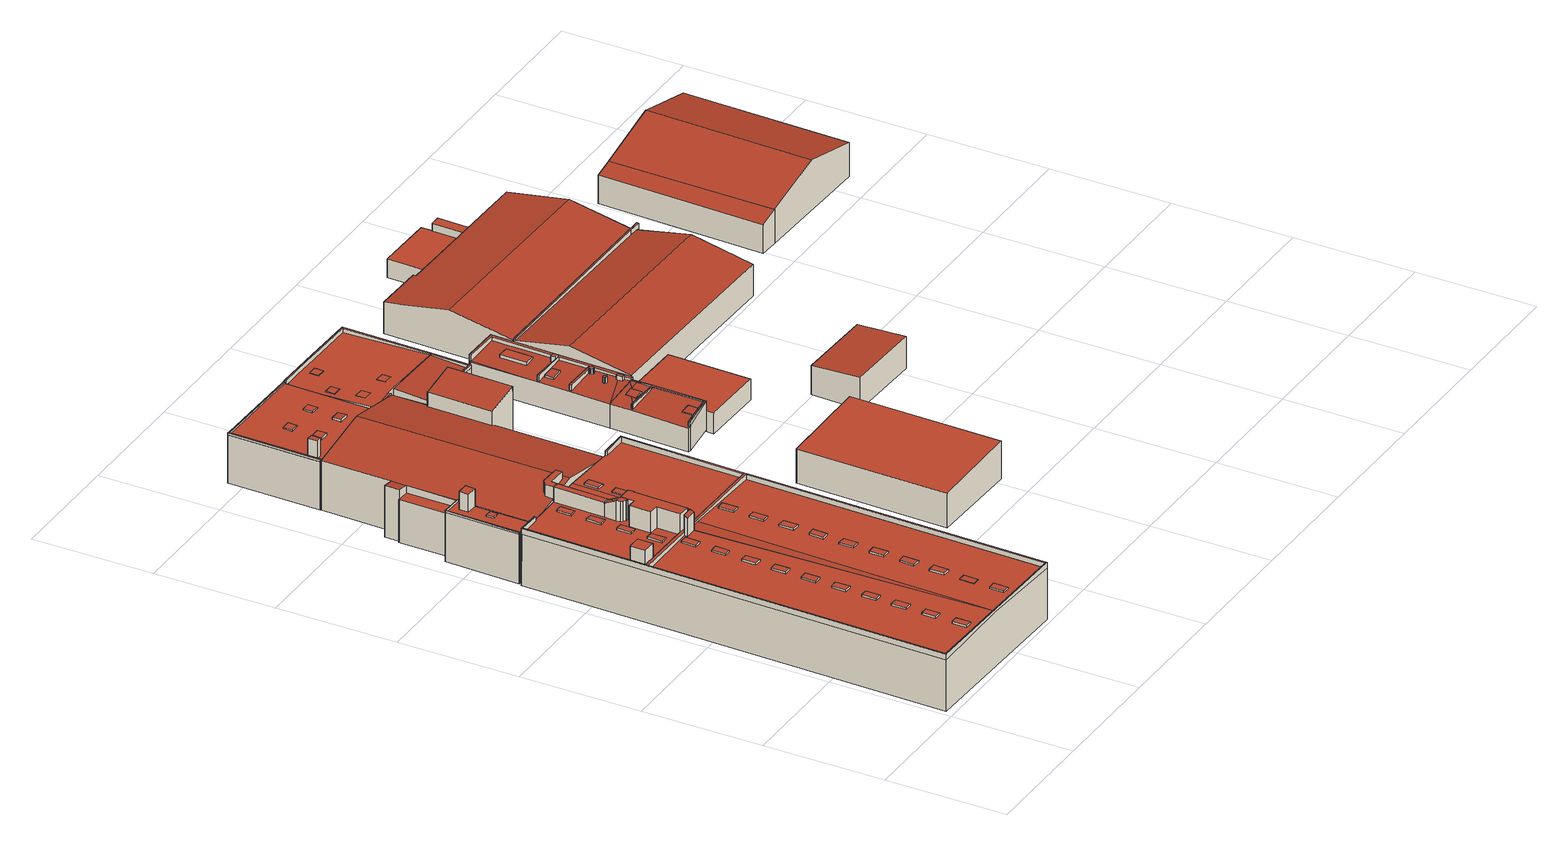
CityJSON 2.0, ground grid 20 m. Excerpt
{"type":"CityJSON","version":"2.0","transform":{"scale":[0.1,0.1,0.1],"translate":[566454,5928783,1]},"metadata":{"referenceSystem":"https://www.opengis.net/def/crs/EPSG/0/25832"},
"CityObjects":{
"building1":{"type":"Building","attributes":{"Grundfläche 2D":"2069.711374","Grundhöhe NN":"1.669"},"children":["building1-1","building1-2","building1-3","building1-4","building1-5","building1-6","building1-7","building1-8","building1-9","building1-10","building1-11","building1-12","building1-13","building1-14","building1-15","building1-16","building1-17","building1-18","building1-19","building1-20","building1-21","building1-22","building1-23","building1-24","building1-25","building1-26","building1-27","building1-28","building1-29","building1-30","building1-31","building1-32","building1-33","building1-34"],"geometry":[{"type":"MultiSurface","lod":"3","boundaries":[[[0,1,2,3,4,5,6,7,8,9,10,11,12,13]],[[14,15,16,17,18,19,20]],[[21,22,23,24,25,26,27,28,29,30,31,32,17,16,15,33,34,35,36,37,38,39,40,41]],[[39,38,42]],[[43,44,45,46,47,48]],[[47,49,50]],[[47,50,48]],[[51,49,47,52]],[[52,53,51]],[[54,55,56,57,58,59,60,61,62,63,64]],[[65,66,67,68,3,2,69,70,71,72,73,7,6]],[[4,3,53,52]],[[52,47,46,5,4]],[[5,46,45,6]],[[39,42,8,7,21,41,40]],[[42,38,37,36,11,10,9,8]],[[36,35,12,11]],[[74,75,13,12,35]],[[75,76,0,13]],[[77,78,1,0,76]],[[78,79,2,1]],[[31,54,64,71,32]],[[31,30,55,54]],[[30,29,56,55]],[[28,80,57,56,29]],[[58,57,80,81,27,26]],[[26,25,59,58]],[[25,24,60,59]],[[24,23,61,60]],[[22,73,62,61,23]],[[73,72,71,64,63,62]],[[32,71,70,18,17]],[[22,21,7,73]],[[45,44,43,66,65,6]],[[67,48,50,49,51,53,3,68]],[[79,19,69,2]],[[78,77,76,82,83]],[[79,78,83,84]],[[19,79,84,85]],[[20,19,85,86]],[[14,20,86,87]],[[88,75,74,35,34,33,15,14,87,89]],[[76,75,88,82]],[[82,88,89,87,86,85,84,83]]],"semantics":{"surfaces":[{"type":"RoofSurface"},{"type":"WallSurface"},{"type":"GroundSurface"}],"values":[0,0,0,0,0,0,0,0,0,0,0,1,1,1,1,1,1,1,1,1,1,1,1,1,1,1,1,1,1,1,1,1,1,1,1,1,1,1,1,1,1,1,1,2]}}]},
"building1-1":{"type":"BuildingInstallation","parents":["building1"],"geometry":[{"type":"MultiSurface","lod":"3","boundaries":[[[90,91,92,93]],[[93,92,94,95]],[[90,93,95,96]],[[91,90,96,97]],[[92,91,97,94]]],"semantics":{"surfaces":[{"type":"RoofSurface"},{"type":"WallSurface"}],"values":[0,1,1,1,1]}}]},
"building1-2":{"type":"BuildingInstallation","parents":["building1"],"geometry":[{"type":"MultiSurface","lod":"3","boundaries":[[[98,99,100,101,102]],[[67,66,101,100]],[[103,102,101,66,43]],[[103,104,98,102]],[[104,105,99,98]],[[48,67,100,99,105]]],"semantics":{"surfaces":[{"type":"RoofSurface"},{"type":"WallSurface"}],"values":[0,1,1,1,1,1]}}]},
"building1-3":{"type":"BuildingInstallation","parents":["building1"],"geometry":[{"type":"MultiSurface","lod":"3","boundaries":[[[106,107,108,109]],[[109,108,110,111]],[[106,109,111,112]],[[107,106,112,113]],[[108,107,113,110]]],"semantics":{"surfaces":[{"type":"RoofSurface"},{"type":"WallSurface"}],"values":[0,1,1,1,1]}}]},
"building1-4":{"type":"BuildingInstallation","parents":["building1"],"geometry":[{"type":"MultiSurface","lod":"3","boundaries":[[[114,115,116,117]],[[117,116,118,119]],[[114,117,119,120]],[[115,114,120,121]],[[116,115,121,118]]],"semantics":{"surfaces":[{"type":"RoofSurface"},{"type":"WallSurface"}],"values":[0,1,1,1,1]}}]},
"building1-5":{"type":"BuildingInstallation","parents":["building1"],"geometry":[{"type":"MultiSurface","lod":"3","boundaries":[[[122,123,124,125]],[[125,124,126,127]],[[122,125,127,128]],[[123,122,128,129]],[[124,123,129,126]]],"semantics":{"surfaces":[{"type":"RoofSurface"},{"type":"WallSurface"}],"values":[0,1,1,1,1]}}]},
"building1-6":{"type":"BuildingInstallation","parents":["building1"],"geometry":[{"type":"MultiSurface","lod":"3","boundaries":[[[130,131,132,133]],[[133,132,134,135]],[[130,133,135,136]],[[131,130,136,137]],[[132,131,137,134]]],"semantics":{"surfaces":[{"type":"RoofSurface"},{"type":"WallSurface"}],"values":[0,1,1,1,1]}}]},
"building1-7":{"type":"BuildingInstallation","parents":["building1"],"geometry":[{"type":"MultiSurface","lod":"3","boundaries":[[[138,139,140,141]],[[139,138,142,143]],[[143,144,140,139]],[[141,140,144,145]],[[145,142,138,141]]],"semantics":{"surfaces":[{"type":"RoofSurface"},{"type":"WallSurface"}],"values":[0,1,1,1,1]}}]},
"building1-8":{"type":"BuildingInstallation","parents":["building1"],"geometry":[{"type":"MultiSurface","lod":"3","boundaries":[[[146,147,148,149]],[[149,148,150,151]],[[146,149,151,152]],[[147,146,152,153]],[[148,147,153,150]]],"semantics":{"surfaces":[{"type":"RoofSurface"},{"type":"WallSurface"}],"values":[0,1,1,1,1]}}]},
"building1-9":{"type":"BuildingInstallation","parents":["building1"],"geometry":[{"type":"MultiSurface","lod":"3","boundaries":[[[154,155,156,157]],[[157,156,158,159]],[[154,157,159,160]],[[155,154,160,161]],[[156,155,161,158]]],"semantics":{"surfaces":[{"type":"RoofSurface"},{"type":"WallSurface"}],"values":[0,1,1,1,1]}}]},
"building1-10":{"type":"BuildingInstallation","parents":["building1"],"geometry":[{"type":"MultiSurface","lod":"3","boundaries":[[[162,163,164,165]],[[165,164,166,167]],[[162,165,167,168]],[[163,162,168,169]],[[164,163,169,166]]],"semantics":{"surfaces":[{"type":"RoofSurface"},{"type":"WallSurface"}],"values":[0,1,1,1,1]}}]},
"building1-11":{"type":"BuildingInstallation","parents":["building1"],"geometry":[{"type":"MultiSurface","lod":"3","boundaries":[[[170,171,172,173]],[[173,172,174,175]],[[170,173,175,176]],[[171,170,176,177]],[[172,171,177,174]]],"semantics":{"surfaces":[{"type":"RoofSurface"},{"type":"WallSurface"}],"values":[0,1,1,1,1]}}]},
"building1-12":{"type":"BuildingInstallation","parents":["building1"],"geometry":[{"type":"MultiSurface","lod":"3","boundaries":[[[178,179,180,181]],[[182,183,178,181]],[[183,184,33,179,178]],[[180,179,33,34]],[[185,182,181,180,34]]],"semantics":{"surfaces":[{"type":"RoofSurface"},{"type":"WallSurface"}],"values":[0,1,1,1,1]}}]},
"building1-13":{"type":"BuildingInstallation","parents":["building1"],"geometry":[{"type":"MultiSurface","lod":"3","boundaries":[[[186,187,188,189]],[[189,188,190,191]],[[186,189,191,192]],[[187,186,192,193]],[[188,187,193,190]]],"semantics":{"surfaces":[{"type":"RoofSurface"},{"type":"WallSurface"}],"values":[0,1,1,1,1]}}]},
"building1-14":{"type":"BuildingInstallation","parents":["building1"],"geometry":[{"type":"MultiSurface","lod":"3","boundaries":[[[194,195,196,197]],[[197,196,198,199]],[[199,200,194,197]],[[195,194,200,201]],[[201,198,196,195]]],"semantics":{"surfaces":[{"type":"RoofSurface"},{"type":"WallSurface"}],"values":[0,1,1,1,1]}}]},
"building1-15":{"type":"BuildingInstallation","parents":["building1"],"geometry":[{"type":"MultiSurface","lod":"3","boundaries":[[[202,203,204,205]],[[205,204,206,207]],[[202,205,207,208]],[[208,209,203,202]],[[209,206,204,203]]],"semantics":{"surfaces":[{"type":"RoofSurface"},{"type":"WallSurface"}],"values":[0,1,1,1,1]}}]},
"building1-16":{"type":"BuildingInstallation","parents":["building1"],"geometry":[{"type":"MultiSurface","lod":"3","boundaries":[[[210,211,212,81,80,213,214]],[[215,216,214,213]],[[216,217,210,214]],[[217,218,211,210]],[[218,219,212,211]],[[219,27,81,212]]],"semantics":{"surfaces":[{"type":"RoofSurface"},{"type":"WallSurface"}],"values":[0,1,1,1,1,1]}}]},
"building1-17":{"type":"BuildingInstallation","parents":["building1"],"geometry":[{"type":"MultiSurface","lod":"3","boundaries":[[[220,221,222,223,224]],[[225,226,222,221]],[[224,223,222,226,227,228]],[[220,224,228,229]],[[229,225,221,220]]],"semantics":{"surfaces":[{"type":"RoofSurface"},{"type":"WallSurface"}],"values":[0,1,1,1,1]}}]},
"building1-18":{"type":"BuildingInstallation","parents":["building1"],"geometry":[{"type":"MultiSurface","lod":"3","boundaries":[[[230,231,232,233,70,69,234]],[[14,235,231,230]],[[235,236,237,233,232,231]],[[70,233,237,18]],[[19,20,234,69]],[[20,14,230,234]]],"semantics":{"surfaces":[{"type":"RoofSurface"},{"type":"WallSurface"}],"values":[0,1,1,1,1,1]}}]},
"building1-19":{"type":"BuildingInstallation","parents":["building1"],"geometry":[{"type":"MultiSurface","lod":"3","boundaries":[[[80,238,239,213]],[[238,183,182,239]],[[183,238,80,28,184]],[[185,215,213,239,182]]],"semantics":{"surfaces":[{"type":"RoofSurface"},{"type":"WallSurface"}],"values":[0,0,1,1]}}]},
"building1-20":{"type":"BuildingInstallation","parents":["building1"],"geometry":[{"type":"MultiSurface","lod":"3","boundaries":[[[240,241,242,243]],[[244,245,241,240]],[[242,241,245,246]],[[247,243,242,246]],[[247,244,240,243]]],"semantics":{"surfaces":[{"type":"RoofSurface"},{"type":"WallSurface"}],"values":[0,1,1,1,1]}}]},
"building1-21":{"type":"BuildingInstallation","parents":["building1"],"geometry":[{"type":"MultiSurface","lod":"3","boundaries":[[[248,249,250,251]],[[251,250,252,253]],[[248,251,253,254]],[[249,248,254,255]],[[250,249,255,252]]],"semantics":{"surfaces":[{"type":"RoofSurface"},{"type":"WallSurface"}],"values":[0,1,1,1,1]}}]},
"building1-22":{"type":"BuildingInstallation","parents":["building1"],"geometry":[{"type":"MultiSurface","lod":"3","boundaries":[[[256,257,258,259]],[[260,261,259,258]],[[261,262,256,259]],[[257,256,262,263]],[[258,257,263,260]]],"semantics":{"surfaces":[{"type":"RoofSurface"},{"type":"WallSurface"}],"values":[0,1,1,1,1]}}]},
"building1-23":{"type":"BuildingInstallation","parents":["building1"],"geometry":[{"type":"MultiSurface","lod":"3","boundaries":[[[264,265,266,267]],[[267,266,268,269]],[[264,267,269,270]],[[265,264,270,271]],[[266,265,271,268]]],"semantics":{"surfaces":[{"type":"RoofSurface"},{"type":"WallSurface"}],"values":[0,1,1,1,1]}}]},
"building1-24":{"type":"BuildingInstallation","parents":["building1"],"geometry":[{"type":"MultiSurface","lod":"3","boundaries":[[[272,273,274,275]],[[275,274,276,277]],[[272,275,277,278]],[[273,272,278,279]],[[274,273,279,276]]],"semantics":{"surfaces":[{"type":"RoofSurface"},{"type":"WallSurface"}],"values":[0,1,1,1,1]}}]},
"building1-25":{"type":"BuildingInstallation","parents":["building1"],"geometry":[{"type":"MultiSurface","lod":"3","boundaries":[[[280,281,282,283]],[[283,282,284,285]],[[280,283,285,286]],[[281,280,286,287]],[[282,281,287,284]]],"semantics":{"surfaces":[{"type":"RoofSurface"},{"type":"WallSurface"}],"values":[0,1,1,1,1]}}]},
"building1-26":{"type":"BuildingInstallation","parents":["building1"],"geometry":[{"type":"MultiSurface","lod":"3","boundaries":[[[288,289,290,291]],[[291,290,292,293]],[[288,291,293,294]],[[289,288,294,295]],[[290,289,295,292]]],"semantics":{"surfaces":[{"type":"RoofSurface"},{"type":"WallSurface"}],"values":[0,1,1,1,1]}}]},
"building1-27":{"type":"BuildingInstallation","parents":["building1"],"geometry":[{"type":"MultiSurface","lod":"3","boundaries":[[[296,297,298,299]],[[299,298,300,301]],[[296,299,301,302]],[[297,296,302,303]],[[298,297,303,300]]],"semantics":{"surfaces":[{"type":"RoofSurface"},{"type":"WallSurface"}],"values":[0,1,1,1,1]}}]},
"building1-28":{"type":"BuildingInstallation","parents":["building1"],"geometry":[{"type":"MultiSurface","lod":"3","boundaries":[[[304,305,306,307]],[[307,306,308,309]],[[304,307,309,310]],[[305,304,310,311]],[[306,305,311,308]]],"semantics":{"surfaces":[{"type":"RoofSurface"},{"type":"WallSurface"}],"values":[0,1,1,1,1]}}]},
"building1-29":{"type":"BuildingInstallation","parents":["building1"],"geometry":[{"type":"MultiSurface","lod":"3","boundaries":[[[312,313,314,315]],[[315,314,316,317]],[[312,315,317,318]],[[313,312,318,319]],[[314,313,319,316]]],"semantics":{"surfaces":[{"type":"RoofSurface"},{"type":"WallSurface"}],"values":[0,1,1,1,1]}}]},
"building1-30":{"type":"BuildingInstallation","parents":["building1"],"geometry":[{"type":"MultiSurface","lod":"3","boundaries":[[[320,321,322,323]],[[323,322,324,325]],[[320,323,325,326]],[[321,320,326,327]],[[322,321,327,324]]],"semantics":{"surfaces":[{"type":"RoofSurface"},{"type":"WallSurface"}],"values":[0,1,1,1,1]}}]},
"building1-31":{"type":"BuildingInstallation","parents":["building1"],"geometry":[{"type":"MultiSurface","lod":"3","boundaries":[[[328,329,330,331]],[[331,330,332,333]],[[328,331,333,334]],[[329,328,334,335]],[[330,329,335,332]]],"semantics":{"surfaces":[{"type":"RoofSurface"},{"type":"WallSurface"}],"values":[0,1,1,1,1]}}]},
"building1-32":{"type":"BuildingInstallation","parents":["building1"],"geometry":[{"type":"MultiSurface","lod":"3","boundaries":[[[336,337,338,339]],[[339,338,340,341]],[[336,339,341,342]],[[337,336,342,343]],[[338,337,343,340]]],"semantics":{"surfaces":[{"type":"RoofSurface"},{"type":"WallSurface"}],"values":[0,1,1,1,1]}}]},
"building1-33":{"type":"BuildingInstallation","parents":["building1"],"geometry":[{"type":"MultiSurface","lod":"3","boundaries":[[[344,345,346,347]],[[347,346,348,349]],[[344,347,349,350]],[[345,344,350,351]],[[346,345,351,348]]],"semantics":{"surfaces":[{"type":"RoofSurface"},{"type":"WallSurface"}],"values":[0,1,1,1,1]}}]},
"building1-34":{"type":"BuildingInstallation","parents":["building1"],"geometry":[{"type":"MultiSurface","lod":"3","boundaries":[[[352,353,354,355]],[[356,357,352,355]],[[357,358,353,352]],[[359,354,353,358]],[[355,354,359,356]]],"semantics":{"surfaces":[{"type":"RoofSurface"},{"type":"WallSurface"}],"values":[0,1,1,1,1]}}]},
"building2":{"type":"Building","attributes":{"Grundfläche 2D":"864.682000","Grundhöhe NN":"1.758"},"children":["building2-1","building2-2","building2-3","building2-4"],"geometry":[{"type":"Solid","lod":"3","boundaries":[[[[360,361,362,363,364,365,366,367,368]],[[367,366,369,370,371,372,373,374,368]],[[375,376,377,378,379,380,381,382,383]],[[384,385,386,387,388,389]],[[390,391,392,393,394]],[[395,362,361,396]],[[397,361,360,398]],[[381,362,390,394]],[[362,381,380]],[[378,362,380,379]],[[363,362,378,377]],[[366,365,364,363,377,399,400,369]],[[370,369,400,401]],[[374,373,402,403]],[[360,368,374,403,398]],[[384,389,404,405]],[[387,386,385,384,405,402,373,372]],[[387,372,371,388]],[[401,404,389,388,371,370]],[[406,382,381,394,393,407]],[[383,382,406,408]],[[409,375,383,408]],[[376,375,409,410]],[[377,376,410,399]],[[391,411,412,392]],[[393,392,412,407]],[[396,361,397,413]],[[396,413,411,391,395]],[[395,391,390,362]],[[398,403,402,405,404,401,400,399,410,409,408,406,407,412,411,413,397]]]],"semantics":{"surfaces":[{"type":"RoofSurface"},{"type":"WallSurface"},{"type":"GroundSurface"}],"values":[[0,0,0,0,0,0,1,1,1,1,1,1,1,1,1,1,1,1,1,1,1,1,1,1,1,1,1,1,1,2]]}}]},
"building2-1":{"type":"BuildingInstallation","parents":["building2"],"geometry":[{"type":"MultiSurface","lod":"3","boundaries":[[[414,415,416,417,180,179,418,419]],[[418,179,365,420]],[[419,418,420,421]],[[414,419,421,422]],[[422,423,415,414]],[[423,424,416,415]],[[424,425,417,416]],[[425,364,180,417]],[[364,365,179,180]]],"semantics":{"surfaces":[{"type":"RoofSurface"},{"type":"WallSurface"}],"values":[0,1,1,1,1,1,1,1,1]}}]},
"building2-2":{"type":"BuildingInstallation","parents":["building2"],"geometry":[{"type":"MultiSurface","lod":"3","boundaries":[[[426,427,428,429,430,431]],[[382,430,429,381]],[[382,383,431,430]],[[383,375,426,431]],[[427,426,375,432]],[[432,380,428,427]],[[428,380,381,429]]],"semantics":{"surfaces":[{"type":"RoofSurface"},{"type":"WallSurface"}],"values":[0,1,1,1,1,1,1]}}]},
"building2-3":{"type":"BuildingInstallation","parents":["building2"],"geometry":[{"type":"MultiSurface","lod":"3","boundaries":[[[433,434,435,436]],[[435,378,379,436]],[[433,436,379,437]],[[434,433,437,438]],[[378,435,434,438]]],"semantics":{"surfaces":[{"type":"RoofSurface"},{"type":"WallSurface"}],"values":[0,1,1,1,1]}}]},
"building2-4":{"type":"BuildingInstallation","parents":["building2"],"geometry":[{"type":"MultiSurface","lod":"3","boundaries":[[[439,440,441,442]],[[442,441,443,444]],[[444,445,439,442]],[[445,446,440,439]],[[441,440,446,443]]],"semantics":{"surfaces":[{"type":"RoofSurface"},{"type":"WallSurface"}],"values":[0,1,1,1,1]}}]},
"building3":{"type":"Building","attributes":{"Grundfläche 2D":"251.852698","Grundhöhe NN":"1.998"},"children":["building3-1","building3-2","building3-3","building3-4","building3-5","building3-6","building3-7"],"geometry":[{"type":"Solid","lod":"3","boundaries":[[[[447,448,449,450,451,452,453,454,455,456,457,458,459]],[[460,448,447,461]],[[462,450,449,448,460,463]],[[464,465,466,467,455,454,453,452,451,450,462,468]],[[447,459,458,457,456,469,470,471,472,461]],[[456,455,467,469]],[[460,461,472,471,470,469,467,466,465,464,468,462,463]]]],"semantics":{"surfaces":[{"type":"RoofSurface"},{"type":"WallSurface"},{"type":"GroundSurface"}],"values":[[0,1,1,1,1,1,2]]}}]},
"building3-1":{"type":"BuildingInstallation","parents":["building3"],"geometry":[{"type":"MultiSurface","lod":"3","boundaries":[[[473,474,475,476]],[[476,475,477,478]],[[478,479,473,476]],[[474,473,479,480]],[[480,477,475,474]]],"semantics":{"surfaces":[{"type":"RoofSurface"},{"type":"WallSurface"}],"values":[0,1,1,1,1]}}]},
"building3-2":{"type":"BuildingInstallation","parents":["building3"],"geometry":[{"type":"MultiSurface","lod":"3","boundaries":[[[481,482,483,484,485,486]],[[459,447,483,482,481,487,458]],[[447,448,484,483]],[[448,449,485,484]],[[481,486,485,449,488,489,487]]],"semantics":{"surfaces":[{"type":"RoofSurface"},{"type":"WallSurface"}],"values":[0,1,1,1,1]}}]},
"building3-3":{"type":"BuildingInstallation","parents":["building3"],"geometry":[{"type":"MultiSurface","lod":"3","boundaries":[[[490,491,492,493]],[[493,492,494,495]],[[490,493,495,496]],[[491,490,496,497]],[[492,491,497,494]]],"semantics":{"surfaces":[{"type":"RoofSurface"},{"type":"WallSurface"}],"values":[0,1,1,1,1]}}]},
"building3-4":{"type":"BuildingInstallation","parents":["building3"],"geometry":[{"type":"MultiSurface","lod":"3","boundaries":[[[498,499,500,501,487,489,502]],[[500,456,457,458,487,501]],[[455,456,500,499]],[[502,489,488,453]],[[453,454,455,499,498,502]]],"semantics":{"surfaces":[{"type":"RoofSurface"},{"type":"WallSurface"}],"values":[0,1,1,1,1]}}]},
"building3-5":{"type":"BuildingInstallation","parents":["building3"],"geometry":[{"type":"MultiSurface","lod":"3","boundaries":[[[503,504,505,506]],[[503,506,507,508]],[[506,505,509,507]],[[504,503,508,510]],[[505,504,510,509]]],"semantics":{"surfaces":[{"type":"RoofSurface"},{"type":"WallSurface"}],"values":[0,1,1,1,1]}}]},
"building3-6":{"type":"BuildingInstallation","parents":["building3"],"geometry":[{"type":"MultiSurface","lod":"3","boundaries":[[[511,512,513,514]],[[515,516,514,513]],[[511,514,516,517]],[[517,518,512,511]],[[513,512,518,515]]],"semantics":{"surfaces":[{"type":"RoofSurface"},{"type":"WallSurface"}],"values":[0,1,1,1,1]}}]},
"building3-7":{"type":"BuildingInstallation","parents":["building3"],"geometry":[{"type":"MultiSurface","lod":"3","boundaries":[[[519,520,521,522]],[[523,524,522,521]],[[524,525,519,522]],[[520,519,525,526]],[[521,520,526,523]]],"semantics":{"surfaces":[{"type":"RoofSurface"},{"type":"WallSurface"}],"values":[0,1,1,1,1]}}]},
"building4":{"type":"Building","attributes":{"Grundfläche 2D":"391.856698","Grundhöhe NN":"1.890"},"geometry":[{"type":"Solid","lod":"3","boundaries":[[[[527,528,529,530]],[[531,532,530,529]],[[532,533,527,530]],[[533,534,528,527]],[[534,531,529,528]],[[534,533,532,531]]]],"semantics":{"surfaces":[{"type":"RoofSurface"},{"type":"WallSurface"},{"type":"GroundSurface"}],"values":[[0,1,1,1,1,2]]}}]},
"building5":{"type":"Building","attributes":{"Grundfläche 2D":"72.403362","Grundhöhe NN":"1.846"},"children":["building5-1"],"geometry":[{"type":"Solid","lod":"3","boundaries":[[[[535,536,537,538,539,540]],[[535,540,539,541,542]],[[536,535,542,543]],[[538,537,536,543,544]],[[539,538,544,541]],[[542,541,544,543]]]],"semantics":{"surfaces":[{"type":"RoofSurface"},{"type":"WallSurface"},{"type":"GroundSurface"}],"values":[[0,1,1,1,1,2]]}}]},
"building5-1":{"type":"BuildingInstallation","parents":["building5"],"geometry":[{"type":"MultiSurface","lod":"3","boundaries":[[[545,546,547,548,549,550]],[[540,535,550,549]],[[535,536,545,550]],[[546,545,536,537]],[[537,551,547,546]],[[547,551,552,548]],[[552,540,549,548]]],"semantics":{"surfaces":[{"type":"RoofSurface"},{"type":"WallSurface"}],"values":[0,1,1,1,1,1,1]}}]},
"building6":{"type":"Building","attributes":{"Grundfläche 2D":"252.009253","Grundhöhe NN":"1.959"},"children":["building6-1","building6-2","building6-3","building6-4","building6-5"],"geometry":[{"type":"Solid","lod":"3","boundaries":[[[[553,554,555,556,557,558]],[[559,537,536,560,561,558,557,556,562,563]],[[564,563,562]],[[466,553,558,561,560,565,566]],[[464,468,462,562,556,555,554,553,466,465]],[[564,562,462,567]],[[563,564,567,568]],[[569,536,537,559,563,568,570]],[[560,536,569,565]],[[570,568,567,462,468,464,465,466,566,565,569]]]],"semantics":{"surfaces":[{"type":"RoofSurface"},{"type":"WallSurface"},{"type":"GroundSurface"}],"values":[[0,0,0,1,1,1,1,1,1,2]]}}]},
"building6-1":{"type":"BuildingInstallation","parents":["building6"],"geometry":[{"type":"MultiSurface","lod":"3","boundaries":[[[571,572,573,574]],[[574,573,575,576]],[[571,574,576,577]],[[572,571,577,578]],[[573,572,578,575]]],"semantics":{"surfaces":[{"type":"RoofSurface"},{"type":"WallSurface"}],"values":[0,1,1,1,1]}}]},
"building6-2":{"type":"BuildingInstallation","parents":["building6"],"geometry":[{"type":"MultiSurface","lod":"3","boundaries":[[[579,580,581,582]],[[582,581,583]],[[579,582,583,584]],[[579,584,580]]],"semantics":{"surfaces":[{"type":"RoofSurface"},{"type":"WallSurface"}],"values":[0,1,1,1]}}]},
"building6-3":{"type":"BuildingInstallation","parents":["building6"],"geometry":[{"type":"MultiSurface","lod":"3","boundaries":[[[585,586,587,588]],[[588,587,589]],[[585,588,589,590]],[[590,586,585]]],"semantics":{"surfaces":[{"type":"RoofSurface"},{"type":"WallSurface"}],"values":[0,1,1,1]}}]},
"building6-4":{"type":"BuildingInstallation","parents":["building6"],"geometry":[{"type":"MultiSurface","lod":"3","boundaries":[[[591,592,593,594,546,545,595,596,597,598,599]],[[536,560,595,545]],[[595,560,561,558,553,597,596]],[[553,554,555,599,598,597]],[[557,600,601,602,603,594,593,592,591,599,555]],[[603,537,546,594]],[[537,536,545,546]]],"semantics":{"surfaces":[{"type":"RoofSurface"},{"type":"WallSurface"}],"values":[0,1,1,1,1,1,1]}}]},
"building6-5":{"type":"BuildingInstallation","parents":["building6"],"geometry":[{"type":"MultiSurface","lod":"3","boundaries":[[[604,605,606,607]],[[608,609,607,606]],[[604,607,609,610]],[[610,611,605,604]],[[606,605,611,608]]],"semantics":{"surfaces":[{"type":"RoofSurface"},{"type":"WallSurface"}],"values":[0,1,1,1,1]}}]},
"building7":{"type":"Building","attributes":{"Grundfläche 2D":"240.678022","Grundhöhe NN":"1.831"},"children":["building7-1","building7-2","building7-3","building7-4","building7-5","building7-6","building7-7","building7-8","building7-9","building7-10"],"geometry":[{"type":"MultiSurface","lod":"3","boundaries":[[[612,613,614,615,616,617,618,619,620,621,622,623,624,625,626,627,628,629,630,631,632,633,634,635,636,637]],[[638,639,638,640]],[[638,639,641,642,643,640]],[[644,645,646,641,639,647,648,649]],[[649,648,645,644]],[[641,646,645,643,642]],[[650,651,643,645,648,652,653]],[[654,655,656,657,658,659,660,661,662,663,664,665,666]],[[667,655,654]],[[668,669,670,671,672,673,674,675,676,677,678,679,656,655,680,647,681]],[[682,683,668,681,647]],[[684,654,616,615]],[[654,666,665,664,619,618,617,616]],[[620,619,664,663,662,661,660]],[[622,658,657,623]],[[624,623,657,656]],[[656,679,625,624]],[[679,678,677,676,628,627,626,625]],[[628,676,675,674,629]],[[674,673,672,631,630,629]],[[672,671,632,631]],[[632,671,670,669,633]],[[634,683,682,635]],[[682,685,640,686,637,636,635]],[[686,687,688,689,614,613,612,637]],[[689,684,615,614]],[[684,689,690,691]],[[654,684,691,692]],[[667,654,692,693]],[[680,655,667,693,694,647]],[[640,685,682,647,639,638]],[[686,640,695,696]],[[697,690,689,688,687,686,696,698]],[[652,648,647,694,699]],[[653,652,699,700]],[[651,650,653,700,701]],[[640,643,651,701,702,695]],[[691,690,697,698,696,695,702,701,700,699,694,693,692]]],"semantics":{"surfaces":[{"type":"RoofSurface"},{"type":"WallSurface"},{"type":"GroundSurface"}],"values":[0,0,0,0,0,0,0,0,0,0,0,1,1,1,1,1,1,1,1,1,1,1,1,1,1,1,1,1,1,1,1,1,1,1,1,1,1,2]}}]},
"building7-1":{"type":"BuildingInstallation","parents":["building7"],"geometry":[{"type":"MultiSurface","lod":"3","boundaries":[[[703,704,705,706,707,708,709,710,711,712,713,714,715]],[[716,717,706,705]],[[718,716,705,704]],[[717,719,707,706]],[[719,720,708,707]],[[720,721,709,708]],[[721,722,710,709]],[[722,723,724,712,711,710]],[[724,725,713,712]],[[725,726,714,713]],[[726,727,715,714]],[[727,728,703,715]],[[728,718,704,703]]],"semantics":{"surfaces":[{"type":"RoofSurface"},{"type":"WallSurface"}],"values":[0,1,1,1,1,1,1,1,1,1,1,1,1]}}]},
"building7-2":{"type":"BuildingInstallation","parents":["building7"],"geometry":[{"type":"MultiSurface","lod":"3","boundaries":[[[729,730,731,732,733,734,735,736,737,738,739,740]],[[737,736,741,742]],[[738,737,742,743]],[[739,738,743,744]],[[740,739,744,745]],[[729,740,745,746]],[[730,729,746,747]],[[731,730,747,748]],[[732,731,748,749]],[[733,732,749,750]],[[734,733,750,751]],[[735,734,751,752]],[[736,735,752,741]]],"semantics":{"surfaces":[{"type":"RoofSurface"},{"type":"WallSurface"}],"values":[0,1,1,1,1,1,1,1,1,1,1,1,1]}}]},
"building7-3":{"type":"BuildingInstallation","parents":["building7"],"geometry":[{"type":"MultiSurface","lod":"3","boundaries":[[[753,754,755,756,757]],[[758,759,753,757]],[[760,754,753,759,646]],[[760,761,755,754]],[[761,641,756,755]],[[757,756,641,758]]],"semantics":{"surfaces":[{"type":"RoofSurface"},{"type":"WallSurface"}],"values":[0,1,1,1,1,1]}}]},
"building7-4":{"type":"BuildingInstallation","parents":["building7"],"geometry":[{"type":"MultiSurface","lod":"3","boundaries":[[[762,640,763,764]],[[685,763,640]],[[640,762,643]],[[638,642,765,764,763,685]]],"semantics":{"surfaces":[{"type":"RoofSurface"},{"type":"WallSurface"}],"values":[0,0,1,1]}}]},
"building7-5":{"type":"BuildingInstallation","parents":["building7"],"geometry":[{"type":"MultiSurface","lod":"3","boundaries":[[[766,767,768]],[[768,767,769]],[[766,770,771,767]],[[772,773,770]],[[773,771,770]],[[774,773,772,762,764,775,776,777,778]],[[766,768,653,650,651,772,770]],[[651,643,762,772]],[[776,775,764,765,644,779]],[[778,777,776,779,649,645]],[[645,780,774,778]],[[773,774,780,781]],[[781,782,783,784,769,767,771,773]],[[784,653,768,769]]],"semantics":{"surfaces":[{"type":"RoofSurface"},{"type":"WallSurface"}],"values":[0,0,0,0,0,0,1,1,1,1,1,1,1,1]}}]},
"building7-6":{"type":"BuildingInstallation","parents":["building7"],"geometry":[{"type":"MultiSurface","lod":"3","boundaries":[[[785,786,787,788]],[[788,787,789,790]],[[790,791,785,788]],[[786,785,791,792]],[[792,789,787,786]]],"semantics":{"surfaces":[{"type":"RoofSurface"},{"type":"WallSurface"}],"values":[0,1,1,1,1]}}]},
"building7-7":{"type":"BuildingInstallation","parents":["building7"],"geometry":[{"type":"MultiSurface","lod":"3","boundaries":[[[793,794,795,796]],[[621,620,796,795]],[[797,793,796,620,660]],[[658,622,794,793,797]],[[622,621,795,794]]],"semantics":{"surfaces":[{"type":"RoofSurface"},{"type":"WallSurface"}],"values":[0,1,1,1,1]}}]},
"building7-8":{"type":"BuildingInstallation","parents":["building7"],"geometry":[{"type":"MultiSurface","lod":"3","boundaries":[[[798,799,800,801]],[[634,633,799,798]],[[802,800,799,633,669]],[[681,803,801,800,802]],[[683,634,798,801,803]]],"semantics":{"surfaces":[{"type":"RoofSurface"},{"type":"WallSurface"}],"values":[0,1,1,1,1]}}]},
"building7-9":{"type":"BuildingInstallation","parents":["building7"],"geometry":[{"type":"MultiSurface","lod":"3","boundaries":[[[804,805,806,807]],[[808,809,805,804]],[[810,806,805,809]],[[810,811,807,806]],[[808,804,807,811,812]]],"semantics":{"surfaces":[{"type":"RoofSurface"},{"type":"WallSurface"}],"values":[0,1,1,1,1]}}]},
"building7-10":{"type":"BuildingInstallation","parents":["building7"],"geometry":[{"type":"MultiSurface","lod":"3","boundaries":[[[813,814,815,816,817,818]],[[819,820,818,817]],[[820,821,813,818]],[[822,815,814,813,821,823]],[[822,824,819,817,816,815]]],"semantics":{"surfaces":[{"type":"RoofSurface"},{"type":"WallSurface"}],"values":[0,1,1,1,1]}}]},
"building8":{"type":"Building","attributes":{"Grundfläche 2D":"148.052326","Grundhöhe NN":"1.510"},"geometry":[{"type":"Solid","lod":"3","boundaries":[[[[825,826,827,828,829,830,831,832]],[[833,834,829,828]],[[834,835,830,829]],[[836,833,828,827]],[[835,837,838,832,831,830]],[[838,839,825,832]],[[839,840,826,825]],[[840,836,827,826]],[[835,834,833,836,840,839,838,837]]]],"semantics":{"surfaces":[{"type":"RoofSurface"},{"type":"WallSurface"},{"type":"GroundSurface"}],"values":[[0,1,1,1,1,1,1,1,2]]}}]},
"building9":{"type":"Building","attributes":{"Grundfläche 2D":"108.141039","Grundhöhe NN":"1.759"},"geometry":[{"type":"Solid","lod":"3","boundaries":[[[[841,842,843,844]],[[845,846,844,843]],[[846,847,841,844]],[[847,848,842,841]],[[848,845,843,842]],[[848,847,846,845]]]],"semantics":{"surfaces":[{"type":"RoofSurface"},{"type":"WallSurface"},{"type":"GroundSurface"}],"values":[[0,1,1,1,1,2]]}}]},
"building10":{"type":"Building","attributes":{"Grundfläche 2D":"1526.631363","Grundhöhe NN":"1.743"},"geometry":[{"type":"Solid","lod":"3","boundaries":[[[[849,850,851,852]],[[850,853,854,851]],[[855,856,857,858,859,860]],[[855,860,861,862,863]],[[855,864,856]],[[865,866,867,868,869,870]],[[871,872,873,874,867,866,875,876,877]],[[878,879,880,881]],[[882,883,884,885,886,887]],[[858,857,850,849]],[[864,888,853,850,857,856]],[[888,889,854,853]],[[854,889,865,870,852,851]],[[870,858,849,852]],[[890,875,866,865,891,892]],[[878,881,884,883,893,894,877,876,875,890,895]],[[871,877,894,896]],[[872,871,896,897]],[[898,870,869,868,867,874,873,872,897,899]],[[861,860,859,858,870,898,900]],[[863,862,861,900,901]],[[864,855,863,901,902]],[[888,864,902,903]],[[889,888,903,904]],[[891,865,889,904]],[[879,878,895,905]],[[885,880,879,905,906,886]],[[880,885,884,881]],[[887,886,906,907]],[[882,887,907,908]],[[883,882,908,893]],[[908,907,906,905,895,890,892,891,904,903,902,901,900,898,899,897,896,894,893]]]],"semantics":{"surfaces":[{"type":"RoofSurface"},{"type":"WallSurface"},{"type":"GroundSurface"}],"values":[[0,0,0,0,0,0,0,0,0,1,1,1,1,1,1,1,1,1,1,1,1,1,1,1,1,1,1,1,1,1,1,2]]}}]},
"building11":{"type":"Building","attributes":{"Grundfläche 2D":"86.796630","Grundhöhe NN":"1.769"},"geometry":[{"type":"Solid","lod":"3","boundaries":[[[[909,910,911,912,913]],[[914,915,916,911,910,909]],[[916,917,912,911]],[[917,918,913,912]],[[918,914,909,913]],[[917,916,915,914,918]]]],"semantics":{"surfaces":[{"type":"RoofSurface"},{"type":"WallSurface"},{"type":"GroundSurface"}],"values":[[0,1,1,1,1,2]]}}]},
"building12":{"type":"Building","attributes":{"Grundfläche 2D":"591.888267","Grundhöhe NN":"1.812"},"geometry":[{"type":"Solid","lod":"3","boundaries":[[[[919,920,921,922,923]],[[924,909,919,923,911,910]],[[925,916,911,923,922,921]],[[926,914,909,924,910,911,916,915]],[[920,919,909,914,927]],[[921,920,927,925]],[[915,916,925,927,914,926]]]],"semantics":{"surfaces":[{"type":"RoofSurface"},{"type":"WallSurface"},{"type":"GroundSurface"}],"values":[[0,0,1,1,1,1,2]]}}]}
},
"vertices":[
[8,12,103],[301,6,103],[311,502,103],[308,503,103],[299,8,103],[10,14,103],[20,507,103],[20,512,103],[24,715,103],[25,715,103],[59,714,103],[60,714,103],[60,716,103],[22,717,103],[268,713,96],[171,714,100],[170,674,100],[165,510,100],[308,508,95],[311,508,94],[315,713,94],[20,512,94],[123,511,98],[124,550,98],[108,551,98],[109,587,98],[124,587,98],[125,598,98],[125,610,98],[146,609,99],[146,599,99],[145,599,99],[143,510,99],[127,715,98],[116,715,98],[60,716,96],[60,714,96],[59,714,96],[25,715,94],[22,627,94],[20,522,94],[20,514,94],[24,715,94],[124,505,98],[123,505,98],[20,507,94],[10,14,94],[151,11,100],[142,505,99],[165,505,100],[143,505,99],[308,503,95],[299,8,94],[308,503,94],[145,599,133],[146,599,133],[146,609,133],[125,610,133],[124,587,133],[109,587,133],[108,551,133],[124,550,133],[123,511,133],[124,511,133],[143,510,133],[123,505,103],[124,505,103],[142,505,103],[143,505,103],[311,508,103],[308,508,103],[143,510,103],[124,511,103],[123,511,103],[25,717,94],[22,717,94],[8,12,94],[151,9,100],[301,6,94],[311,502,94],[125,610,132],[125,598,132],[8,12,7],[301,6,7],[311,502,7],[311,508,7],[315,713,7],[268,713,7],[22,717,7],[60,716,7],
[174,552,102],[174,528,102],[186,528,102],[186,552,102],[186,528,99],[186,552,99],[174,552,100],[174,528,100],
[142,499,129],[143,499,129],[142,505,133],[124,505,133],[124,499,129],[124,499,98],[142,499,99],[143,499,99],
[219,98,99],[207,98,99],[206,74,99],[218,74,99],[206,74,98],[218,74,98],[219,98,98],[207,98,98],
[217,48,101],[205,48,101],[205,25,101],[217,24,101],[205,25,98],[217,24,98],[217,48,98],[205,48,98],
[113,350,101],[101,350,101],[101,326,101],[113,326,101],[101,326,98],[113,326,98],[113,350,98],[101,350,98],
[225,397,101],[212,398,101],[212,373,101],[225,373,101],[212,373,98],[225,373,98],[225,397,98],[212,398,98],
[188,673,102],[189,697,102],[177,698,102],[176,674,102],[188,673,99],[189,697,99],[177,698,100],[176,674,100],
[114,399,101],[102,399,101],[102,376,101],[114,375,101],[102,376,98],[114,375,98],[114,399,98],[102,399,98],
[111,250,101],[99,250,101],[98,226,101],[111,226,101],[98,226,98],[111,226,98],[111,250,98],[99,250,98],
[176,652,102],[176,627,102],[188,627,102],[188,652,102],[188,627,99],[188,652,99],[176,652,100],[176,627,100],
[109,150,101],[97,151,101],[97,126,101],[109,126,101],[97,126,98],[109,126,98],[109,150,98],[97,151,98],
[125,631,123],[127,715,123],[116,715,123],[114,631,123],[114,631,121],[125,631,121],[125,631,98],[114,631,98],
[225,447,101],[213,447,101],[213,423,101],[225,423,101],[213,423,98],[225,423,98],[225,447,98],[213,447,98],
[110,200,101],[98,200,101],[98,176,101],[110,176,101],[98,176,98],[110,176,98],[110,200,98],[98,200,98],
[222,248,101],[209,248,101],[209,224,101],[222,224,101],[209,224,98],[222,224,98],[222,248,98],[209,248,98],
[116,602,132],[120,599,132],[122,598,132],[113,611,132],[114,605,132],[113,611,98],[114,605,98],[116,602,98],[120,599,98],[122,598,98],
[96,699,100],[95,675,100],[106,675,100],[107,698,100],[107,699,100],[95,675,97],[106,675,98],[107,698,98],[107,699,98],[96,699,97],
[268,713,103],[268,710,103],[269,710,103],[313,711,103],[315,713,103],[268,710,96],[269,710,96],[313,711,94],
[125,626,124],[113,614,130],
[50,516,121],[51,542,121],[29,542,121],[28,517,121],[50,516,96],[51,542,96],[29,542,95],[28,517,95],
[107,50,101],[95,50,101],[95,26,101],[107,26,101],[95,26,98],[107,26,98],[107,50,98],[95,50,98],
[221,198,101],[209,198,101],[208,174,101],[220,173,101],[208,174,98],[220,173,98],[221,198,98],[209,198,98],
[112,300,101],[100,300,101],[99,276,101],[112,276,101],[99,276,98],[112,276,98],[112,300,98],[100,300,98],
[117,499,101],[105,500,101],[104,475,101],[116,475,101],[104,475,98],[116,475,98],[117,499,98],[105,500,98],
[226,498,101],[214,498,101],[214,473,101],[226,473,101],[214,473,98],[226,473,98],[226,498,98],[214,498,98],
[224,348,101],[212,348,101],[211,324,101],[223,324,101],[211,324,98],[223,324,98],[224,348,98],[212,348,98],
[223,297,101],[210,298,101],[210,274,101],[223,274,101],[210,274,98],[223,274,98],[223,297,98],[210,298,98],
[116,449,101],[104,449,101],[104,426,101],[115,426,101],[104,426,98],[115,426,98],[116,449,98],[104,449,98],
[108,100,101],[96,100,101],[96,77,101],[108,77,101],[96,77,98],[108,77,98],[108,100,98],[96,100,98],
[106,649,100],[95,650,100],[94,625,100],[106,625,100],[94,625,97],[106,625,98],[106,649,98],[95,650,97],
[220,148,101],[207,148,101],[207,124,101],[219,123,101],[207,124,98],[219,123,98],[220,148,98],[207,148,98],
[175,601,102],[175,578,102],[187,577,102],[187,601,102],[187,577,99],[187,601,99],[175,601,100],[175,578,100],
[104,548,100],[93,549,100],[92,524,100],[104,524,100],[92,524,97],[104,524,98],[104,548,98],[93,549,97],
[104,575,100],[105,599,100],[93,599,100],[93,575,100],[93,575,97],[104,575,98],[105,599,98],[93,599,97],
[66,1069,92],[64,953,92],[63,928,92],[60,716,92],[116,715,103],[127,715,105],[166,715,112],[166,735,112],[170,1067,112],[268,713,92],[271,897,92],[267,898,93],[269,1005,93],[273,1005,93],[274,1066,92],[25,721,91],[25,717,91],[60,716,91],[61,814,91],[62,830,91],[62,842,91],[62,843,91],[26,844,91],[23,721,91],[328,1004,128],[285,1005,120],[273,1005,117],[269,1005,117],[267,898,117],[326,896,128],[63,928,80],[44,928,80],[41,928,80],[40,844,80],[62,843,80],[44,928,95],[44,953,95],[64,953,8],[66,1069,8],[60,716,8],[268,713,8],[271,897,8],[273,1005,8],[274,1066,8],[326,896,8],[328,1004,8],[26,844,8],[40,844,8],[23,721,8],[25,721,8],[25,717,8],[44,928,8],[41,928,8],[44,953,8],
[159,735,123],[125,736,123],[120,732,123],[117,729,123],[128,725,123],[159,724,123],[128,725,105],[159,724,111],[159,735,111],[125,736,104],[120,732,103],[117,729,103],
[25,721,94],[27,843,94],[62,842,94],[62,843,94],[26,844,94],[23,721,94],[27,843,91],
[43,830,121],[43,815,121],[61,814,121],[62,830,121],[43,830,91],[43,815,91],
[45,787,93],[45,775,93],[57,775,93],[57,787,93],[57,775,91],[57,787,91],[45,787,91],[45,775,91],
[65,1222,91],[63,1069,91],[66,1069,91],[227,1066,91],[229,1214,91],[229,1215,91],[229,1217,91],[229,1218,91],[230,1220,91],[229,1220,91],[70,1222,91],[68,1222,91],[67,1222,91],[63,1069,10],[65,1222,10],[227,1066,10],[66,1069,10],[229,1215,10],[229,1217,10],[229,1218,10],[230,1220,10],[229,1214,10],[229,1220,10],[70,1222,10],[68,1222,10],[67,1222,10],
[78,1077,121],[78,1092,121],[68,1092,121],[68,1077,121],[68,1092,91],[68,1077,91],[78,1077,91],[78,1092,91],
[68,1222,94],[67,1222,94],[65,1222,94],[63,1069,94],[66,1069,94],[68,1220,94],[68,1222,93],[68,1220,91],[68,1220,93],
[118,1111,95],[117,1096,95],[132,1096,95],[132,1111,95],[132,1096,91],[132,1111,91],[118,1111,91],[117,1096,91],
[229,1218,93],[230,1220,93],[229,1220,93],[70,1222,93],[229,1217,93],
[177,1159,93],[177,1144,93],[191,1143,93],[192,1159,93],[192,1159,91],[177,1159,91],[191,1143,91],[177,1144,91],
[175,1110,94],[175,1095,95],[191,1095,95],[191,1110,94],[191,1095,91],[191,1110,91],[175,1110,91],[175,1095,91],
[119,1160,93],[118,1145,93],[133,1145,93],[134,1160,93],[133,1145,91],[134,1160,91],[119,1160,91],[118,1145,91],
[452,252,67],[608,248,73],[613,499,73],[457,502,67],[613,499,9],[457,502,9],[452,252,9],[608,248,9],
[395,1002,91],[397,1068,94],[394,1068,94],[287,1071,94],[285,1005,91],[328,1004,91],[285,1005,8],[395,1002,8],[397,1068,8],[287,1071,8],
[397,1068,96],[394,1068,96],[392,1005,96],[329,1006,96],[328,1004,96],[395,1002,96],[392,1005,91],[329,1006,91],
[229,1218,89],[229,1217,89],[229,1215,89],[229,1214,89],[242,1215,89],[264,1218,89],[287,1071,95],[399,1215,89],[312,1217,89],[227,1066,95],[272,1071,95],[272,1066,95],[399,1215,10],[312,1217,10],[272,1066,10],[272,1071,10],[397,1068,10],[287,1071,10],
[236,1154,93],[236,1139,93],[251,1139,93],[251,1154,93],[251,1139,92],[251,1154,92],[236,1154,91],[236,1139,92],
[298,1104,94],[298,1089,94],[314,1089,94],[314,1104,94],[314,1104,93],[298,1104,93],
[245,1110,94],[245,1094,94],[261,1094,94],[261,1109,94],[261,1109,93],[245,1110,93],
[264,1215,96],[311,1214,96],[314,1214,96],[396,1213,96],[399,1215,96],[312,1217,96],[229,1218,96],[229,1217,96],[229,1215,96],[264,1215,89],[311,1214,89],[314,1214,89],[396,1213,89],
[272,1200,91],[272,1185,91],[287,1185,91],[287,1200,91],[287,1185,90],[287,1200,90],[272,1200,90],[272,1185,90],
[531,812,59],[535,1008,59],[536,1046,59],[473,1047,59],[473,1044,59],[494,1043,59],[495,1043,59],[531,1042,59],[528,939,59],[528,932,59],[520,932,59],[470,934,59],[470,931,59],[528,930,59],[528,916,59],[528,911,59],[527,880,59],[469,881,59],[469,879,59],[469,877,59],[527,876,59],[525,832,59],[525,821,59],[525,811,59],[526,811,59],[531,811,59],[526,811,55],[525,811,55],[528,811,56],[507,800,53],[526,802,55],[528,776,55],[468,778,49],[467,775,49],[492,792,52],[464,812,49],[463,775,49],[467,777,49],[490,683,51],[526,687,55],[460,680,48],[464,680,48],[473,1044,49],[467,932,49],[470,931,49],[470,934,49],[520,932,53],[528,932,54],[528,939,54],[530,999,53],[530,1008,53],[530,1013,53],[531,1042,53],[495,1043,51],[494,1043,51],[469,1044,49],[525,830,55],[525,832,55],[526,836,55],[527,876,54],[469,877,49],[469,879,49],[469,881,49],[472,881,50],[527,880,54],[528,911,54],[528,916,54],[528,930,54],[466,877,49],[520,829,54],[525,811,56],[525,821,55],[473,1047,49],[526,811,56],[531,811,56],[531,812,56],[535,1008,54],[536,1046,53],[536,1046,8],[473,1047,8],[473,1044,8],[469,1044,8],[464,812,8],[528,811,8],[531,811,8],[535,1008,8],[531,812,8],[460,680,8],[464,680,8],[526,687,8],[528,776,8],
[510,845,63],[509,846,63],[507,846,63],[506,846,63],[505,845,63],[504,843,63],[505,842,63],[506,841,63],[507,840,63],[508,840,63],[509,841,63],[510,842,63],[510,844,63],[507,846,53],[506,846,53],[509,846,53],[505,845,53],[504,843,53],[505,842,53],[506,841,53],[507,840,53],[508,840,53],[509,841,53],[510,842,53],[510,844,53],[510,845,53],
[518,868,63],[520,868,63],[522,869,63],[523,871,63],[524,873,63],[523,874,63],[521,876,63],[519,876,63],[517,875,63],[516,873,63],[516,871,63],[517,869,63],[519,876,54],[517,875,54],[516,873,54],[516,871,54],[517,869,54],[518,868,54],[520,868,54],[522,869,54],[523,871,54],[524,873,54],[523,874,54],[521,876,54],
[492,801,53],[491,783,53],[507,783,55],[507,800,55],[507,801,55],[507,801,53],[492,801,52],[491,783,52],[507,783,53],
[528,776,57],[526,802,56],[526,776,57],[526,776,55],
[490,683,56],[489,686,57],[464,680,56],[464,683,57],[505,685,57],[490,686,57],[526,687,57],[524,690,57],[525,774,57],[468,778,57],[467,778,57],[467,777,57],[467,775,57],[467,778,49],[525,774,55],[524,690,55],[490,686,51],[489,686,51],[464,683,48],
[490,689,53],[505,688,55],[506,706,55],[490,707,53],[506,706,53],[490,707,51],[490,689,51],[505,688,53],
[520,939,63],[520,932,63],[528,932,63],[528,939,63],[520,939,53],
[525,821,62],[525,832,62],[520,832,62],[520,821,62],[520,832,54],[520,821,55],
[502,928,55],[483,929,53],[483,914,53],[502,914,55],[502,928,52],[483,929,50],[483,914,50],[502,914,52],[502,923,52],
[497,966,56],[499,966,56],[515,966,56],[516,984,56],[516,1010,56],[498,1011,56],[516,1010,52],[498,1011,51],[497,966,51],[515,966,53],[499,966,51],[516,984,52],
[526,675,40],[634,673,40],[637,810,40],[531,812,40],[531,811,40],[528,811,40],[528,776,40],[526,687,40],[531,812,5],[531,811,5],[528,811,5],[637,810,5],[528,776,5],[526,687,5],[526,675,5],[634,673,5],
[816,597,57],[684,601,57],[681,519,62],[813,515,62],[681,519,8],[813,515,8],[816,597,8],[684,601,8],
[535,1005,64],[870,998,70],[886,1001,70],[535,1008,64],[893,997,70],[893,1001,70],[887,908,80],[886,998,62],[870,998,62],[535,1005,62],[534,939,75],[533,915,80],[531,812,61],[637,810,61],[885,805,61],[889,998,61],[886,1001,61],[888,1109,80],[537,1115,80],[536,1046,68],[536,1042,67],[535,1008,61],[626,1222,60],[540,1224,60],[540,1217,61],[539,1190,66],[891,1213,61],[677,1216,61],[626,1217,61],[793,1214,51],[795,1274,51],[778,1274,51],[777,1215,51],[679,1294,38],[677,1216,38],[777,1215,38],[778,1274,38],[779,1274,38],[779,1292,38],[893,997,61],[893,1001,61],[891,1213,7],[886,1001,7],[888,1109,7],[677,1216,7],[626,1217,7],[793,1214,7],[626,1222,7],[540,1224,7],[535,1008,7],[536,1046,7],[531,812,7],[885,805,7],[889,998,7],[893,997,7],[893,1001,7],[795,1274,7],[779,1274,7],[779,1292,7],[679,1294,7],
[1027,847,65],[1032,1118,64],[1032,1122,64],[1002,1123,56],[994,848,56],[1027,847,8],[1032,1118,8],[1032,1122,8],[1002,1123,8],[994,848,8],
[1133,844,93],[1241,841,65],[1248,1117,65],[1144,1119,92],[1140,1120,93],[1027,848,65],[1248,1117,8],[1027,848,8],[1241,841,8]
]}
